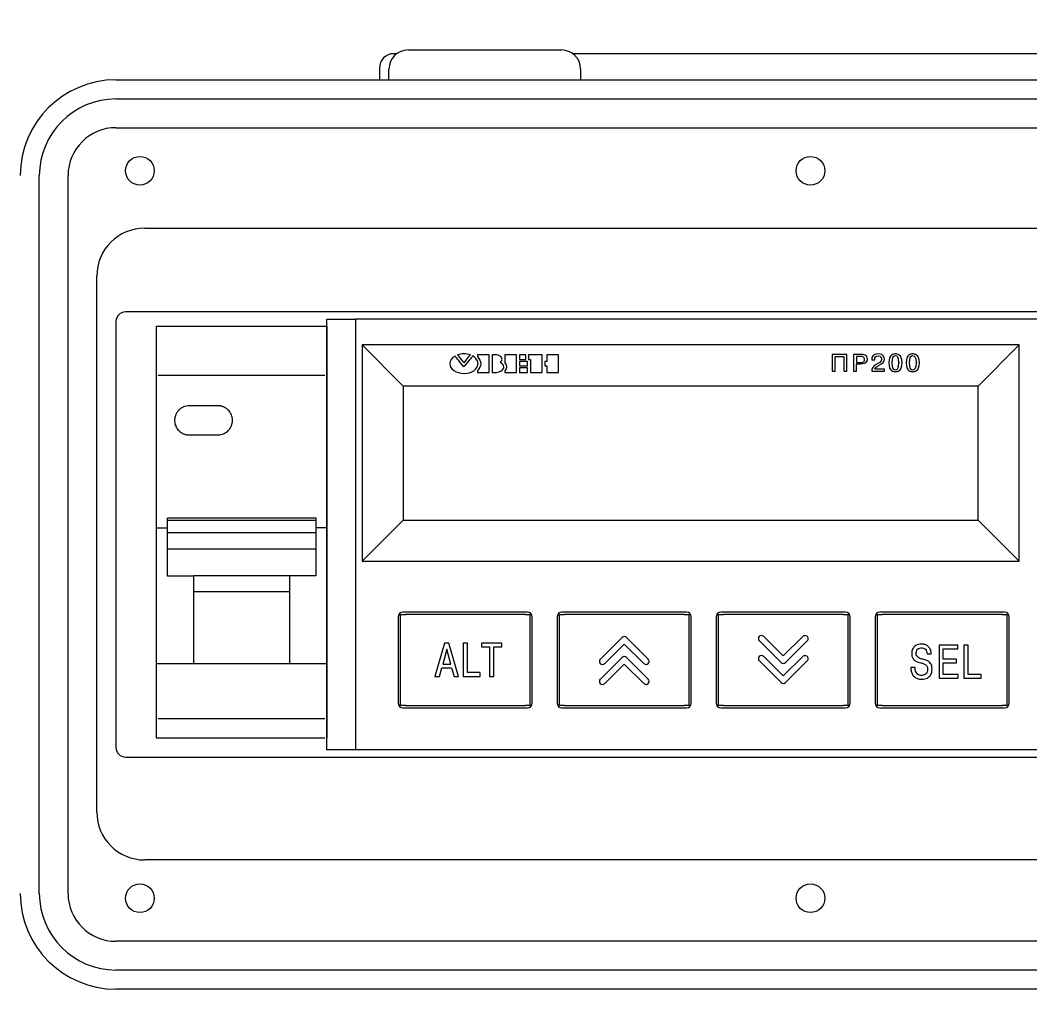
# Model space of a CAD drawing. Extents: x -644 to 2320, y -847 to 99.
# Drawn here: x 1278.7 to 1384.1, y -188.9 to -86 of the extents above; entities that cross this region are included whole.
import ezdxf
from ezdxf import colors
from ezdxf.entities.mleader import LeaderData, LeaderLine
from ezdxf.math import Vec2, Vec3

# ---------------------------------------------------------------- set-up
doc = ezdxf.new("R2010")
doc.units = 0
doc.layers.add('Layer 1', color=7, linetype='Continuous')
doc.layers.add('SYMS', color=7, linetype='Continuous')
doc.styles.add('SIMPLEX', font='simplex')

# ---------------------------------------------------------------- blocks, each defined once
blk = doc.blocks.new('A$C29DB3385')
at = {"layer": 'Layer 1', "lineweight": 20}
for points in [[(17.82, 83.37), (17.82, 83.37), (17.82, 83.37), (17.82, 83.37)], [(17.82, 81.37), (17.82, 81.37), (17.82, 81.37), (17.82, 81.37)], [(0, 64.38), (0, 64.38), (17.82, 64.38), (17.82, 64.38)], [(0, 64.38), (0, 64.38), (0, 21.39), (0, 21.39)], [(17.82, 64.38), (17.82, 64.38), (17.82, 38.29), (17.82, 38.29)], [(0.2, 59.27), (0.2, 59.27), (17.61, 59.27), (17.61, 59.27)], [(6.46, 56.07), (6.46, 56.07), (3.45, 56.07), (3.45, 56.07)], [(3.45, 53.02), (3.45, 53.02), (6.46, 53.02), (6.46, 53.02)], [(1.18, 38.27), (1.18, 38.27), (1.18, 44.34), (1.18, 44.34)], [(16.69, 44.34), (16.69, 44.34), (1.18, 44.34), (1.18, 44.34)], [(16.69, 44.37), (16.69, 44.37), (16.69, 38.29), (16.69, 38.29)], [(16.69, 44.37), (16.69, 44.37), (16.69, 44.37), (16.69, 44.37)], [(16.69, 44.35), (16.69, 44.35), (16.69, 44.35), (16.69, 44.35)], [(0, 43.31), (0, 43.31), (1.18, 43.31), (1.18, 43.31)], [(16.69, 44.1), (16.69, 44.1), (1.18, 44.1), (1.18, 44.1)], [(16.69, 44.1), (16.69, 44.1), (16.69, 44.1), (16.69, 44.1)], [(16.69, 43.34), (16.69, 43.34), (17.82, 43.34), (17.82, 43.34)], [(17.82, 43.34), (17.82, 43.34), (17.82, 43.34), (17.82, 43.34)], [(1.18, 42.82), (1.18, 42.82), (16.69, 42.82), (16.69, 42.82)], [(1.18, 41.14), (1.18, 41.14), (16.69, 41.14), (16.69, 41.14)], [(3.93, 38.27), (3.93, 38.27), (1.18, 38.27), (1.18, 38.27)], [(16.69, 38.29), (16.69, 38.29), (3.93, 38.29), (3.93, 38.29)], [(3.93, 29.16), (3.93, 29.16), (3.93, 38.27), (3.93, 38.27)], [(3.93, 38.27), (3.93, 38.27), (3.93, 38.27), (3.93, 38.27)], [(13.94, 38.27), (13.94, 38.27), (13.94, 29.16), (13.94, 29.16)], [(13.94, 38.27), (13.94, 38.27), (13.94, 38.27), (13.94, 38.27)], [(16.69, 38.29), (16.69, 38.29), (16.69, 38.29), (16.69, 38.29)], [(17.82, 38.29), (17.82, 38.29), (17.82, 21.35), (17.82, 21.35)], [(3.93, 36.65), (3.93, 36.65), (13.94, 36.65), (13.94, 36.65)], [(3.93, 36.65), (3.93, 36.65), (13.94, 36.65), (13.94, 36.65)], [(13.94, 36.65), (13.94, 36.65), (13.94, 36.65), (13.94, 36.65)], [(0, 29.16), (0, 29.16), (17.82, 29.16), (17.82, 29.16)], [(14.61, 29.16), (14.61, 29.16), (17.61, 29.16), (17.61, 29.16)], [(17.82, 29.16), (17.82, 29.16), (17.82, 29.16), (17.82, 29.16)], [(0.2, 23.39), (0.2, 23.39), (17.61, 23.39), (17.61, 23.39)], [(17.61, 23.39), (17.61, 23.39), (17.61, 23.39), (17.61, 23.39)], [(0, 21.39), (0, 21.39), (17.61, 21.39), (17.61, 21.39)], [(17.61, 21.39), (17.61, 21.39), (17.61, 21.39), (17.61, 21.39)]]:
    blk.add_open_spline(points, degree=3, dxfattribs=at)
for points, knots in [([(0, 59.24), (0, 56.7), (0, 54.08), (0, 51.43), (0, 51.43), (0, 48.77), (0, 46.08), (0, 43.41)], [0, 0, 0, 0, 0.333333, 0.333333, 0.333333, 0.666667, 1, 1, 1, 1]), ([(3.45, 56.07), (3.25, 56.07), (3.05, 56.03), (2.87, 55.95), (2.87, 55.95), (2.68, 55.87), (2.51, 55.76), (2.37, 55.62), (2.37, 55.62), (2.3, 55.55), (2.24, 55.47), (2.19, 55.39), (2.19, 55.39), (2.13, 55.3), (2.09, 55.22), (2.05, 55.12), (2.05, 55.12), (2.01, 55.03), (1.98, 54.94), (1.96, 54.84), (1.96, 54.84), (1.94, 54.75), (1.93, 54.65), (1.93, 54.55), (1.93, 54.55), (1.93, 54.35), (1.97, 54.15), (2.05, 53.97), (2.05, 53.97), (2.12, 53.79), (2.23, 53.61), (2.37, 53.47), (2.37, 53.47), (2.44, 53.4), (2.52, 53.34), (2.6, 53.28), (2.6, 53.28), (2.69, 53.22), (2.77, 53.18), (2.87, 53.14), (2.87, 53.14), (2.96, 53.1), (3.06, 53.07), (3.15, 53.05), (3.15, 53.05), (3.25, 53.03), (3.35, 53.02), (3.45, 53.02)], [0, 0, 0, 0, 0.076923, 0.076923, 0.076923, 0.115385, 0.153846, 0.153846, 0.153846, 0.192308, 0.230769, 0.230769, 0.230769, 0.269231, 0.307692, 0.307692, 0.307692, 0.346154, 0.384615, 0.384615, 0.384615, 0.423077, 0.461538, 0.461538, 0.461538, 0.5, 0.538462, 0.538462, 0.538462, 0.576923, 0.615385, 0.615385, 0.615385, 0.653846, 0.692308, 0.692308, 0.692308, 0.730769, 0.769231, 0.769231, 0.769231, 0.807692, 0.846154, 0.846154, 0.846154, 0.923077, 1, 1, 1, 1]), ([(6.46, 53.02), (6.66, 53.02), (6.86, 53.06), (7.04, 53.14), (7.04, 53.14), (7.23, 53.22), (7.4, 53.33), (7.54, 53.47), (7.54, 53.47), (7.61, 53.55), (7.67, 53.62), (7.72, 53.71), (7.72, 53.71), (7.78, 53.79), (7.82, 53.88), (7.86, 53.97), (7.86, 53.97), (7.9, 54.06), (7.93, 54.16), (7.95, 54.25), (7.95, 54.25), (7.96, 54.35), (7.97, 54.45), (7.97, 54.55), (7.97, 54.55), (7.97, 54.74), (7.93, 54.94), (7.86, 55.12), (7.86, 55.12), (7.78, 55.31), (7.67, 55.48), (7.53, 55.62), (7.53, 55.62), (7.46, 55.69), (7.39, 55.75), (7.3, 55.81), (7.3, 55.81), (7.22, 55.86), (7.13, 55.91), (7.04, 55.95), (7.04, 55.95), (6.95, 55.99), (6.85, 56.02), (6.75, 56.04), (6.75, 56.04), (6.66, 56.06), (6.56, 56.07), (6.46, 56.07)], [0, 0, 0, 0, 0.076923, 0.076923, 0.076923, 0.115385, 0.153846, 0.153846, 0.153846, 0.192308, 0.230769, 0.230769, 0.230769, 0.269231, 0.307692, 0.307692, 0.307692, 0.346154, 0.384615, 0.384615, 0.384615, 0.423077, 0.461538, 0.461538, 0.461538, 0.5, 0.538462, 0.538462, 0.538462, 0.576923, 0.615385, 0.615385, 0.615385, 0.653846, 0.692308, 0.692308, 0.692308, 0.730769, 0.769231, 0.769231, 0.769231, 0.807692, 0.846154, 0.846154, 0.846154, 0.923077, 1, 1, 1, 1])]:
    blk.add_open_spline(points, degree=3, knots=knots, dxfattribs=at)

msp = doc.modelspace()

# ---------------------------------------------------------------- linework, layer by layer
at = {"color": 0, "lineweight": 15}
for p, q in [((1318.05, -89.48), (1317.74, -89.48)), ((1319.24, -89.09), (1335.24, -89.09)), ((1386.05, -89.48), (1336.43, -89.48)), ((1316.24, -90.98), (1316.24, -92.21)), ((1317.24, -92.21), (1317.24, -91.08)), ((1337.24, -91.08), (1337.24, -92.21)), ((1288.74, -92.21), (1433.74, -92.21)), ((1288.74, -94.21), (1433.74, -94.21)), ((1288.74, -97.21), (1433.74, -97.21)), ((1280.74, -177.21), (1280.74, -102.21)), ((1283.74, -177.21), (1283.74, -102.21)), ((1291.74, -107.71), (1430.74, -107.71)), ((1286.74, -168.71), (1286.74, -112.71)), ((1292.99, -116.46), (1289.74, -116.46)), ((1429.49, -116.46), (1292.99, -116.46)), ((1288.74, -117.46), (1288.74, -161.96)), ((1310.74, -162.2), (1310.74, -117.2)), ((1310.74, -117.2), (1313.74, -117.2)), ((1313.74, -117.2), (1313.74, -162.2)), ((1419.74, -117.2), (1313.74, -117.2)), ((1383.04, -119.9), (1314.44, -119.9)), ((1314.44, -119.9), (1314.44, -142.5)), ((1318.74, -124.2), (1314.44, -119.9)), ((1378.74, -124.2), (1383.04, -119.9)), ((1383.04, -142.5), (1383.04, -119.9)), ((1327.7, -120.95), (1326.47, -120.95)), ((1326.47, -120.95), (1326.47, -121.12)), ((1327.7, -122.77), (1327.7, -120.95)), ((1328.46, -120.95), (1328, -120.95)), ((1328, -120.95), (1328, -122.77)), ((1330.57, -120.95), (1329.35, -120.95)), ((1329.35, -120.95), (1329.35, -121.79)), ((1330.57, -122.77), (1330.57, -120.95)), ((1331.53, -120.95), (1330.88, -120.95)), ((1330.88, -120.95), (1330.88, -121.42)), ((1331.53, -121.42), (1331.53, -120.95)), ((1333.22, -120.95), (1331.82, -120.95)), ((1331.82, -120.95), (1331.82, -121.42)), ((1333.22, -122.77), (1333.22, -120.95)), ((1334.94, -120.95), (1333.71, -120.95)), ((1333.71, -120.95), (1333.71, -121.63)), ((1334.94, -122.77), (1334.94, -120.95)), ((1365.03, -120.9), (1363.52, -120.9)), ((1363.52, -120.9), (1363.52, -122.65)), ((1363.83, -122.65), (1363.83, -121.1)), ((1363.83, -121.1), (1364.72, -121.1)), ((1364.72, -121.1), (1364.72, -122.65)), ((1365.03, -122.65), (1365.03, -120.9)), ((1366.5, -120.9), (1365.74, -120.9)), ((1365.74, -120.9), (1365.74, -122.65)), ((1366.45, -121.1), (1366.06, -121.1)), ((1366.06, -121.1), (1366.06, -121.75)), ((1325.1, -122.13), (1325.06, -122.19)), ((1326.54, -121.85), (1326.54, -121.84)), ((1328.85, -121.71), (1328.88, -121.68)), ((1328.88, -121.74), (1328.85, -121.71)), ((1330.88, -121.42), (1331.53, -121.42)), ((1331.69, -121.63), (1330.88, -121.63)), ((1330.88, -121.63), (1330.88, -122.1)), ((1330.88, -122.1), (1331.69, -122.1)), ((1331.69, -122.1), (1331.69, -121.63)), ((1331.82, -121.42), (1332.01, -121.42)), ((1332.01, -121.42), (1332.01, -122.77)), ((1333.71, -121.63), (1333.52, -121.63)), ((1333.52, -121.63), (1333.52, -122.1)), ((1333.52, -122.1), (1333.71, -122.1)), ((1333.71, -122.1), (1333.71, -122.77)), ((1366.06, -121.75), (1366.45, -121.75)), ((1366.06, -121.88), (1366.48, -121.88)), ((1366.06, -121.88), (1366.06, -121.95)), ((1366.06, -122.65), (1366.06, -121.95)), ((1367.64, -121.4), (1367.64, -121.46)), ((1367.64, -121.46), (1367.95, -121.46)), ((1367.95, -121.46), (1367.95, -121.38)), ((1369.73, -121.7), (1369.73, -121.77)), ((1370.48, -121.7), (1370.48, -121.77)), ((1371.54, -121.7), (1371.54, -121.77)), ((1372.3, -121.7), (1372.3, -121.77)), ((1326.47, -122.6), (1326.47, -122.77)), ((1326.47, -122.77), (1327.7, -122.77)), ((1328, -122.77), (1328.46, -122.77)), ((1329.35, -122.61), (1329.35, -122.77)), ((1329.35, -122.77), (1330.57, -122.77)), ((1331.69, -122.3), (1330.88, -122.3)), ((1330.88, -122.3), (1330.88, -122.77)), ((1330.88, -122.77), (1331.69, -122.77)), ((1331.69, -122.77), (1331.69, -122.3)), ((1332.01, -122.77), (1333.22, -122.77)), ((1333.71, -122.77), (1334.94, -122.77)), ((1363.52, -122.65), (1363.83, -122.65)), ((1364.72, -122.65), (1365.03, -122.65)), ((1365.74, -122.65), (1366.06, -122.65)), ((1367.64, -122.65), (1368.97, -122.65)), ((1368.97, -122.45), (1367.97, -122.45)), ((1368.97, -122.65), (1368.97, -122.45)), ((1318.74, -124.2), (1318.74, -138.2)), ((1378.74, -124.2), (1318.74, -124.2)), ((1378.74, -138.2), (1378.74, -124.2)), ((1318.74, -138.2), (1314.44, -142.5)), ((1318.74, -138.2), (1378.74, -138.2)), ((1378.74, -138.2), (1383.04, -142.5)), ((1314.44, -142.5), (1383.04, -142.5)), ((1318.2, -148.32), (1318.2, -157.32)), ((1318.45, -157.57), (1318.45, -148.07)), ((1318.45, -148.07), (1318.95, -148.07)), ((1331.7, -147.82), (1318.7, -147.82)), ((1331.45, -148.07), (1318.95, -148.07)), ((1331.45, -148.07), (1331.95, -148.07)), ((1331.95, -148.07), (1331.95, -157.57)), ((1332.2, -157.32), (1332.2, -148.32)), ((1334.8, -148.32), (1334.8, -157.32)), ((1335.05, -157.57), (1335.05, -148.07)), ((1335.05, -148.07), (1335.55, -148.07)), ((1348.3, -147.82), (1335.3, -147.82)), ((1348.05, -148.07), (1335.55, -148.07)), ((1348.05, -148.07), (1348.55, -148.07)), ((1348.55, -148.07), (1348.55, -157.57)), ((1348.8, -157.32), (1348.8, -148.32)), ((1351.4, -148.32), (1351.4, -157.32)), ((1351.65, -157.57), (1351.65, -148.07)), ((1351.65, -148.07), (1352.15, -148.07)), ((1364.9, -147.82), (1351.9, -147.82)), ((1364.65, -148.07), (1352.15, -148.07)), ((1364.65, -148.07), (1365.15, -148.07)), ((1365.15, -148.07), (1365.15, -157.57)), ((1365.4, -157.32), (1365.4, -148.32)), ((1368, -148.32), (1368, -157.32)), ((1368.25, -157.57), (1368.25, -148.07)), ((1368.25, -148.07), (1368.75, -148.07)), ((1381.5, -147.82), (1368.5, -147.82)), ((1381.25, -148.07), (1368.75, -148.07)), ((1381.25, -148.07), (1381.75, -148.07)), ((1381.75, -148.07), (1381.75, -157.57)), ((1382, -157.32), (1382, -148.32)), ((1341.57, -150.47), (1339.31, -152.74)), ((1344.31, -152.74), (1342.03, -150.47)), ((1358.4, -152.4), (1356.36, -150.36)), ((1360.46, -150.36), (1358.4, -152.4)), ((1323.03, -151.07), (1322.04, -154.53)), ((1323.27, -151.7), (1322.85, -153.25)), ((1323.5, -151.07), (1323.03, -151.07)), ((1323.69, -153.25), (1323.27, -151.7)), ((1324.49, -154.53), (1323.5, -151.07)), ((1325.43, -151.07), (1324.99, -151.07)), ((1324.99, -151.07), (1324.99, -154.53)), ((1325.43, -154.14), (1325.43, -151.07)), ((1329.03, -151.07), (1326.89, -151.07)), ((1326.89, -151.07), (1326.89, -151.46)), ((1326.89, -151.46), (1327.74, -151.46)), ((1327.74, -151.46), (1327.74, -154.53)), ((1328.18, -151.46), (1329.03, -151.46)), ((1328.18, -154.53), (1328.18, -151.46)), ((1329.03, -151.46), (1329.03, -151.07)), ((1339.76, -153.19), (1341.8, -151.15)), ((1341.8, -151.15), (1343.86, -153.19)), ((1355.91, -150.81), (1358.18, -153.08)), ((1358.63, -153.08), (1360.91, -150.81)), ((1376.63, -151.26), (1374.67, -151.26)), ((1374.67, -151.26), (1374.67, -154.72)), ((1375.11, -152.74), (1375.11, -151.65)), ((1375.11, -151.65), (1376.63, -151.65)), ((1376.63, -151.65), (1376.63, -151.26)), ((1377.27, -151.26), (1377.27, -154.72)), ((1377.71, -151.26), (1377.27, -151.26)), ((1377.71, -154.33), (1377.71, -151.26)), ((1341.57, -152.56), (1339.31, -154.83)), ((1344.31, -154.83), (1342.03, -152.56)), ((1358.4, -154.49), (1356.36, -152.45)), ((1360.46, -152.45), (1358.4, -154.49)), ((1373.42, -152.16), (1373.86, -152.16)), ((1376.49, -152.74), (1375.11, -152.74)), ((1376.49, -153.13), (1376.49, -152.74)), ((1322.5, -154.53), (1322.75, -153.64)), ((1322.75, -153.64), (1323.78, -153.64)), ((1322.85, -153.25), (1323.69, -153.25)), ((1323.78, -153.64), (1324.03, -154.53)), ((1339.76, -155.28), (1341.8, -153.24)), ((1341.8, -153.24), (1343.86, -155.28)), ((1355.91, -152.9), (1358.17, -155.17)), ((1358.63, -155.17), (1360.91, -152.9)), ((1372.17, -153.62), (1371.72, -153.62)), ((1375.11, -154.33), (1375.11, -153.13)), ((1375.11, -153.13), (1376.49, -153.13)), ((1322.04, -154.53), (1322.5, -154.53)), ((1324.03, -154.53), (1324.49, -154.53)), ((1324.99, -154.53), (1326.76, -154.53)), ((1326.76, -154.14), (1325.43, -154.14)), ((1326.76, -154.53), (1326.76, -154.14)), ((1327.74, -154.53), (1328.18, -154.53)), ((1374.67, -154.72), (1376.67, -154.72)), ((1376.67, -154.33), (1375.11, -154.33)), ((1376.67, -154.72), (1376.67, -154.33)), ((1377.27, -154.72), (1379.05, -154.72)), ((1379.05, -154.33), (1377.71, -154.33)), ((1379.05, -154.72), (1379.05, -154.33)), ((1318.95, -157.57), (1318.45, -157.57)), ((1318.7, -157.82), (1331.7, -157.82)), ((1318.95, -157.57), (1331.45, -157.57)), ((1331.95, -157.57), (1331.45, -157.57)), ((1335.55, -157.57), (1335.05, -157.57)), ((1335.3, -157.82), (1348.3, -157.82)), ((1335.55, -157.57), (1348.05, -157.57)), ((1348.55, -157.57), (1348.05, -157.57)), ((1352.15, -157.57), (1351.65, -157.57)), ((1351.9, -157.82), (1364.9, -157.82)), ((1352.15, -157.57), (1364.65, -157.57)), ((1365.15, -157.57), (1364.65, -157.57)), ((1368.75, -157.57), (1368.25, -157.57)), ((1368.5, -157.82), (1381.5, -157.82)), ((1368.75, -157.57), (1381.25, -157.57)), ((1381.75, -157.57), (1381.25, -157.57)), ((1313.74, -162.2), (1310.74, -162.2)), ((1419.74, -162.2), (1313.74, -162.2)), ((1289.74, -162.96), (1292.99, -162.96)), ((1292.6, -162.96), (1429.49, -162.96)), ((1430.74, -173.71), (1291.74, -173.71)), ((1433.74, -182.21), (1288.74, -182.21)), ((1433.74, -185.21), (1288.74, -185.21)), ((1433.74, -187.21), (1288.74, -187.21))]:
    msp.add_line(p, q, dxfattribs=at)
for centre in [(1291.24, -101.71), (1361.24, -101.71), (1291.24, -177.71), (1361.24, -177.71)]:
    msp.add_circle(centre, 1.5, dxfattribs=at)
for centre, radius, start, end in [((1317.74, -90.98), 1.5, 89.8912, 179.8902), ((1319.24, -91.09), 2, 89.8909, 179.8906), ((1335.25, -91.09), 2, 0.1094, 90.1091), ((1288.74, -102.21), 10, 90, 180), ((1288.74, -102.21), 8, 90, 180), ((1288.74, -102.21), 5, 90, 180), ((1291.74, -112.71), 5, 90, 180), ((1289.74, -117.46), 1, 90, 180), ((1318.7, -148.32), 0.5, 90, 180), ((1331.7, -148.32), 0.5, 0, 90), ((1335.3, -148.32), 0.5, 90, 180), ((1348.3, -148.32), 0.5, 0, 90), ((1351.9, -148.32), 0.5, 90, 180), ((1364.9, -148.32), 0.5, 0, 90), ((1368.5, -148.32), 0.5, 90, 180), ((1381.5, -148.32), 0.5, 0, 90), ((1341.8, -150.7), 0.321, 45.0621, 135.008), ((1356.13, -150.59), 0.32, 45.2883, 225.0994), ((1360.69, -150.59), 0.32, 314.8062, 134.8062), ((1339.53, -152.97), 0.32, 134.9006, 314.7117), ((1341.8, -152.79), 0.321, 45.0621, 135.008), ((1344.09, -152.97), 0.32, 225.1938, 45.1938), ((1356.13, -152.68), 0.32, 45.2883, 225.0994), ((1360.69, -152.68), 0.32, 314.8062, 134.8062), ((1358.4, -152.85), 0.321, 224.992, 314.9379), ((1339.53, -155.06), 0.32, 134.9006, 314.7117), ((1344.09, -155.06), 0.32, 225.1938, 45.1938), ((1358.4, -154.95), 0.321, 224.992, 314.9379), ((1318.7, -157.32), 0.5, 180, 270), ((1331.7, -157.32), 0.5, 270, 0), ((1335.3, -157.32), 0.5, 180, 270), ((1348.3, -157.32), 0.5, 270, 0), ((1351.9, -157.32), 0.5, 180, 270), ((1364.9, -157.32), 0.5, 270, 0), ((1368.5, -157.32), 0.5, 180, 270), ((1381.5, -157.32), 0.5, 270, 0), ((1289.74, -161.96), 1, 180, 270), ((1291.74, -168.71), 5, 180, 270), ((1288.74, -177.21), 10, 180, 270), ((1288.74, -177.21), 8, 180, 270), ((1288.74, -177.21), 5, 180, 270)]:
    msp.add_arc(centre, radius, start, end, dxfattribs=at)
for points in [[(1324.14, -121.07), (1323.81, -121.25), (1323.6, -121.54), (1323.6, -121.85)], [(1325.06, -122.19), (1324.5, -121.5), (1324.19, -121.12), (1324.14, -121.07)], [(1325.74, -120.95), (1325.3, -120.8), (1324.84, -120.8), (1324.38, -120.95)], [(1324.38, -120.95), (1324.43, -121.02), (1324.99, -121.68), (1325.08, -121.79)], [(1325.08, -121.79), (1325.15, -121.68), (1325.69, -121.02), (1325.74, -120.95)], [(1326, -121.06), (1325.95, -121.1), (1325.65, -121.46), (1325.1, -122.13)], [(1326.54, -121.84), (1326.54, -121.45), (1326.13, -121.13), (1326, -121.06)], [(1326.47, -121.12), (1326.71, -121.37), (1326.82, -121.62), (1326.82, -121.85)], [(1329, -121.23), (1328.9, -121.07), (1328.7, -120.96), (1328.46, -120.95)], [(1366.89, -121.41), (1366.89, -121.19), (1366.75, -121.1), (1366.45, -121.1)], [(1367.2, -121.4), (1367.2, -120.94), (1366.75, -120.9), (1366.5, -120.9)], [(1368.32, -120.85), (1367.75, -120.85), (1367.64, -121.2), (1367.64, -121.4)], [(1367.95, -121.38), (1367.95, -121.21), (1368.06, -121.04), (1368.31, -121.04)], [(1368.31, -121.04), (1368.62, -121.04), (1368.66, -121.29), (1368.66, -121.38)], [(1368.97, -121.38), (1368.97, -121.24), (1368.93, -120.85), (1368.32, -120.85)], [(1370.11, -120.85), (1369.94, -120.85), (1369.42, -120.87), (1369.42, -121.77)], [(1370.11, -121.03), (1369.93, -121.03), (1369.73, -121.18), (1369.73, -121.77)], [(1370.8, -121.77), (1370.8, -120.87), (1370.28, -120.85), (1370.11, -120.85)], [(1370.48, -121.77), (1370.48, -121.18), (1370.29, -121.03), (1370.11, -121.03)], [(1371.92, -120.85), (1371.75, -120.85), (1371.23, -120.87), (1371.23, -121.77)], [(1371.92, -121.03), (1371.74, -121.03), (1371.54, -121.18), (1371.54, -121.77)], [(1372.61, -121.77), (1372.61, -120.87), (1372.09, -120.85), (1371.92, -120.85)], [(1372.3, -121.77), (1372.3, -121.18), (1372.1, -121.03), (1371.92, -121.03)], [(1323.6, -121.85), (1323.6, -122.44), (1324.25, -122.88), (1325.08, -122.88)], [(1325.08, -122.88), (1325.89, -122.88), (1326.5, -122.47), (1326.54, -121.85)], [(1326.82, -121.85), (1326.82, -122.1), (1326.71, -122.35), (1326.47, -122.6)], [(1328.88, -121.68), (1329, -121.59), (1329.05, -121.5), (1329.05, -121.4)], [(1329.22, -122.19), (1329.22, -122.02), (1329.11, -121.85), (1328.88, -121.74)], [(1329.05, -121.4), (1329.05, -121.33), (1329.03, -121.28), (1329, -121.23)], [(1329.2, -122.36), (1329.22, -122.31), (1329.22, -122.26), (1329.22, -122.19)], [(1329.35, -121.79), (1329.46, -121.91), (1329.51, -122.05), (1329.51, -122.18)], [(1329.51, -122.18), (1329.51, -122.32), (1329.46, -122.47), (1329.35, -122.61)], [(1366.45, -121.75), (1366.78, -121.75), (1366.89, -121.62), (1366.89, -121.41)], [(1366.48, -121.88), (1367.17, -121.88), (1367.2, -121.5), (1367.2, -121.33)], [(1368.04, -122), (1367.77, -122.19), (1367.64, -122.31), (1367.64, -122.65)], [(1367.97, -122.45), (1368.02, -122.28), (1368.18, -122.17), (1368.36, -122.07)], [(1368.66, -121.38), (1368.66, -121.69), (1368.37, -121.78), (1368.04, -122)], [(1368.36, -122.07), (1368.85, -121.78), (1368.97, -121.68), (1368.97, -121.38)], [(1369.42, -121.77), (1369.42, -122.67), (1369.94, -122.7), (1370.11, -122.7)], [(1369.73, -121.77), (1369.73, -122.37), (1369.93, -122.51), (1370.11, -122.51)], [(1370.11, -122.7), (1370.28, -122.7), (1370.8, -122.67), (1370.8, -121.77)], [(1370.11, -122.51), (1370.29, -122.51), (1370.48, -122.37), (1370.48, -121.77)], [(1371.23, -121.77), (1371.23, -122.67), (1371.75, -122.7), (1371.92, -122.7)], [(1371.54, -121.77), (1371.54, -122.37), (1371.74, -122.51), (1371.92, -122.51)], [(1371.92, -122.7), (1372.09, -122.7), (1372.61, -122.67), (1372.61, -121.77)], [(1371.92, -122.51), (1372.1, -122.51), (1372.3, -122.37), (1372.3, -121.77)], [(1328.46, -122.77), (1328.81, -122.75), (1329.09, -122.6), (1329.2, -122.36)]]:
    msp.add_open_spline(points, degree=3, dxfattribs=at)
for points, knots in [([(1371.72, -153.62), (1371.73, -153.75), (1371.74, -154), (1371.87, -154.36), (1372.13, -154.64), (1372.54, -154.82), (1373.04, -154.85), (1373.56, -154.7), (1373.87, -154.31), (1373.94, -153.89), (1373.93, -153.47), (1373.75, -153.07), (1373.38, -152.83), (1372.97, -152.75), (1372.62, -152.65), (1372.38, -152.48), (1372.27, -152.28), (1372.26, -152.04), (1372.34, -151.79), (1372.52, -151.6), (1372.78, -151.54), (1373.03, -151.55), (1373.26, -151.69), (1373.39, -151.91), (1373.41, -152.08), (1373.42, -152.16)], [0, 0, 0, 0, 0.046771, 0.093541, 0.140281, 0.186954, 0.2577, 0.327436, 0.379851, 0.432341, 0.484985, 0.53759, 0.589996, 0.642385, 0.695656, 0.722803, 0.748682, 0.780134, 0.811361, 0.843154, 0.874298, 0.905755, 0.937069, 0.968762, 1, 1, 1, 1]), ([(1373.86, -152.16), (1373.85, -152.04), (1373.82, -151.79), (1373.63, -151.45), (1373.32, -151.22), (1372.88, -151.14), (1372.46, -151.18), (1372.13, -151.37), (1371.91, -151.62), (1371.8, -151.99), (1371.81, -152.38), (1371.94, -152.71), (1372.26, -153.01), (1372.68, -153.11), (1373.09, -153.2), (1373.38, -153.37), (1373.49, -153.69), (1373.47, -153.98), (1373.36, -154.24), (1373.15, -154.4), (1372.9, -154.45), (1372.65, -154.42), (1372.41, -154.31), (1372.25, -154.11), (1372.16, -153.88), (1372.16, -153.71), (1372.17, -153.62)], [0, 0, 0, 0, 0.046613, 0.093492, 0.140038, 0.187155, 0.257846, 0.292946, 0.328227, 0.380602, 0.433039, 0.47237, 0.511943, 0.590729, 0.631897, 0.670578, 0.709675, 0.74924, 0.780509, 0.811372, 0.843203, 0.87517, 0.906217, 0.93758, 0.968912, 1, 1, 1, 1])]:
    msp.add_open_spline(points, degree=3, knots=knots, dxfattribs=at)

# ---------------------------------------------------------------- block references
at = {"lineweight": 15}
msp.add_blockref('A$C29DB3385', (1292.93, -182.33), dxfattribs=at)

# ---------------------------------------------------------------- leaders
at = {"layer": 'SYMS'}
ml = msp.add_multileader_mtext('Standard', dxfattribs=at)
ml.set_content('Пуск в автоматическом\\Pрежиме', color=256, style='SIMPLEX')
ml.set_leader_properties()
ml.build(insert=Vec2(0, 0))
ml.multileader.update_dxf_attribs({"text_right_attachment_type": 6, "dogleg_length": 0.36, "arrow_head_size": 15})
ctx = ml.context
ctx.base_point, ctx.char_height, ctx.arrow_head_size, ctx.plane_origin = Vec3(1208.15, -51.69), 10, 15, Vec3(1300.53, -254.53)
ctx.right_attachment = 6
notes = []
notes.append((ctx, [(0, (1, 1, 0), (1207.79, -51.69), (1, 0), 0.36, [(0, [(1286.56, -239.57)], 0, [])])]))
ctx.mtext.insert, ctx.mtext.flow_direction = Vec3(1210.15, -45.02), 5
ml = msp.add_multileader_mtext('Standard', dxfattribs=at)
ml.set_content('Выбор режима\\PАвтоматичекий/Ручной', color=256, style='SIMPLEX')
ml.set_leader_properties()
ml.build(insert=Vec2(0, 0))
ml.multileader.update_dxf_attribs({"text_right_attachment_type": 6, "dogleg_length": 0.36, "arrow_head_size": 15})
ctx = ml.context
ctx.base_point, ctx.char_height, ctx.arrow_head_size, ctx.plane_origin = Vec3(1566.98, -115.22), 10, 15, Vec3(1694.36, -175.27)
ctx.right_attachment = 6
notes.append((ctx, [(0, (1, 1, 0), (1566.62, -115.22), (1, 0), 0.36, [(0, [(1368.6, -233.82)], 0, [])])]))
ctx.mtext.insert, ctx.mtext.flow_direction = Vec3(1568.98, -108.56), 5
for ctx, leaders in notes:
    for number, flags, end, landing, length, lines in leaders:
        leader = LeaderData()
        leader.index, (leader.has_last_leader_line, leader.has_dogleg_vector, leader.attachment_direction) = number, flags
        leader.last_leader_point, leader.dogleg_vector, leader.dogleg_length = Vec3(end), Vec3(landing), length
        for number, points, colour, breaks in lines:
            line = LeaderLine()
            line.index, line.vertices, line.color, line.breaks = number, Vec3.list(points), colors.encode_raw_color(colour), breaks
            leader.lines.append(line)
        ctx.leaders.append(leader)

doc.saveas('drawing.dxf')
